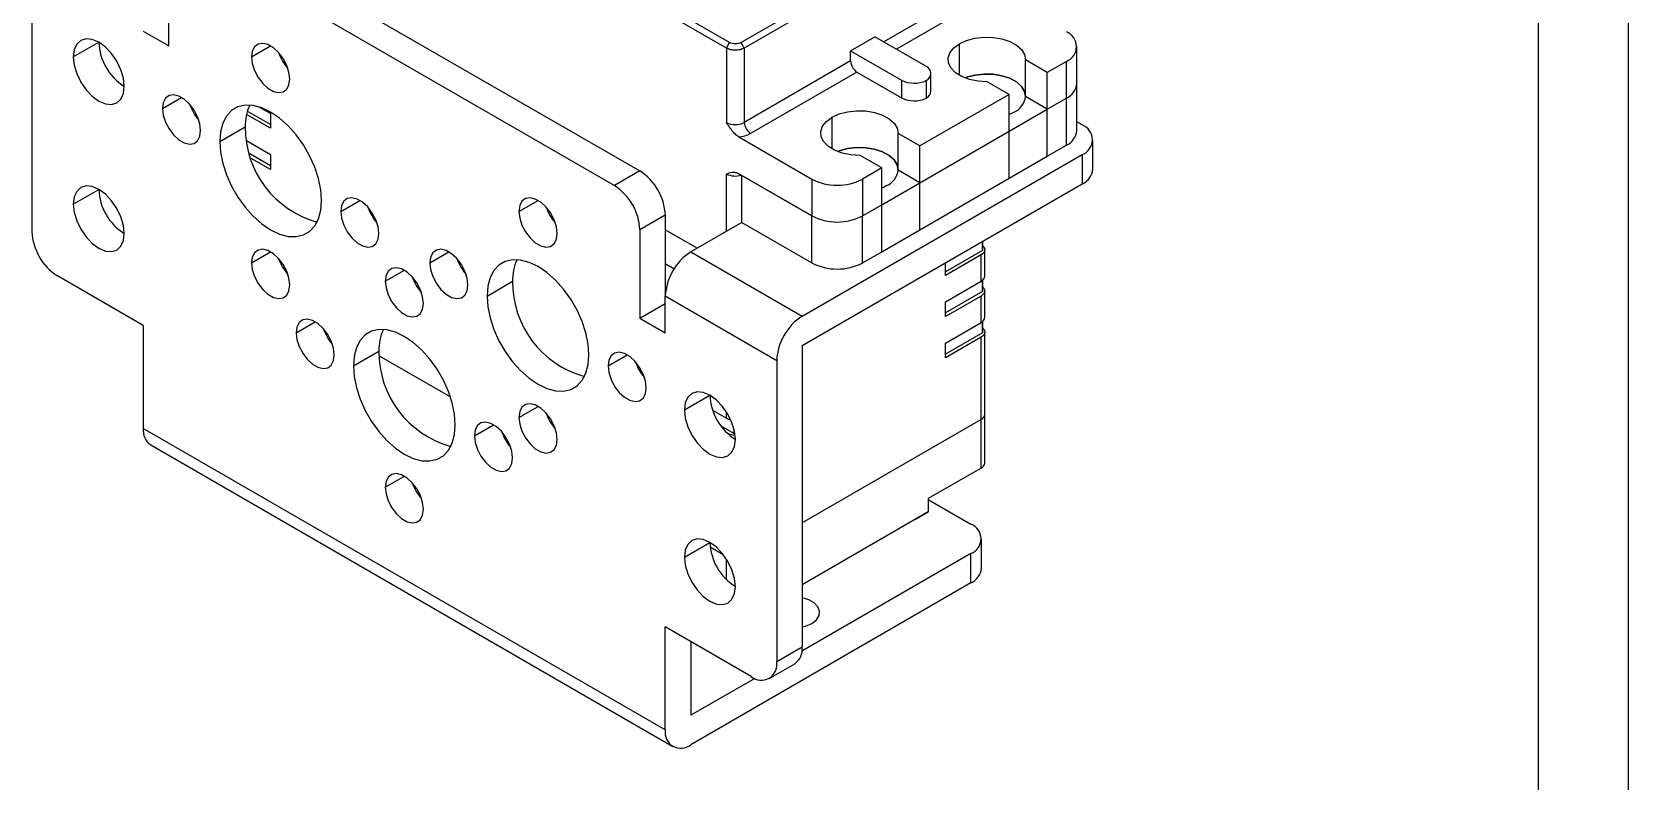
# Model space of a CAD drawing. Header units: inches. Extents: x -25 to 395, y -5 to 292.
# Drawn here: x 306.4 to 395, y 73.4 to 114.9 of the extents above; entities that cross this region are included whole.
import ezdxf

# ---------------------------------------------------------------- set-up
doc = ezdxf.new("R2010")
doc.units = ezdxf.units.IN
doc.header["$MEASUREMENT"] = 0
for name, color, linetype in [('1轮廓实线层', 7, 'Continuous'), ('2细线层', 4, 'Continuous'), ('图框层', 7, 'Continuous')]:
    doc.layers.add(name, color=color, linetype=linetype)

# ---------------------------------------------------------------- blocks, each defined once
blk = doc.blocks.new('ZwmFrameMain_A3^_^无分区图框^_^landscape')
at = {"layer": '1轮廓实线层'}
blk.add_line((390, 287), (390, 0), dxfattribs=at)
at = {"layer": '2细线层'}
blk.add_line((395, 292), (395, -5), dxfattribs=at)

msp = doc.modelspace()

# ---------------------------------------------------------------- linework, layer by layer
at = {"color": 7, "linetype": 'Continuous', "lineweight": 25}
for p, q in [((358.89, 121.943), (345.737, 114.35)), ((359.066, 121.637), (345.914, 114.044)), ((306.352, 120.594), (306.352, 103.855)), ((316.781, 120.697), (340.116, 107.226)), ((315.367, 119.881), (338.702, 106.41)), ((313.953, 114.165), (313.953, 119.064)), ((345.101, 114.35), (340.38, 117.076)), ((344.924, 114.044), (340.027, 116.872)), ((308.65, 113.552), (310.064, 114.368)), ((312.539, 114.981), (313.953, 114.165)), ((351.819, 113.901), (353.162, 114.676)), ((355.99, 113.044), (353.162, 114.676)), ((344.924, 114.044), (345.101, 114.35)), ((344.924, 114.044), (344.924, 109.921)), ((345.914, 114.044), (345.737, 114.35)), ((345.914, 114.044), (345.914, 109.921)), ((351.819, 113.329), (351.819, 113.901)), ((351.819, 113.901), (354.647, 112.268)), ((364.39, 112.084), (364.39, 114.125)), ((351.819, 113.329), (345.914, 109.921)), ((352.172, 112.717), (346.268, 109.308)), ((352.172, 112.717), (354.647, 111.288)), ((356.283, 111.656), (356.283, 112.635)), ((362.743, 112.696), (361.534, 113.394)), ((361.534, 111.353), (361.534, 113.394)), ((363.804, 113.309), (362.743, 112.696)), ((362.743, 110.655), (362.743, 112.696)), ((363.804, 111.267), (363.804, 113.309)), ((354.647, 112.268), (354.647, 111.288)), ((356.025, 112.248), (356.025, 111.268)), ((360.622, 111.472), (359.413, 112.17)), ((364.39, 109.471), (364.39, 112.084)), ((360.622, 111.472), (355.672, 108.614)), ((360.622, 109.43), (360.622, 111.472)), ((362.743, 110.655), (361.534, 111.353)), ((362.743, 110.655), (363.804, 111.267)), ((363.804, 108.654), (363.804, 111.267)), ((319.61, 109.592), (318.268, 110.366)), ((319.61, 109.796), (318.315, 110.543)), ((319.61, 110.408), (318.978, 110.773)), ((319.61, 110.408), (319.61, 109.592)), ((360.622, 109.43), (362.743, 110.655)), ((362.743, 108.042), (362.743, 110.655)), ((364.688, 109.777), (364.39, 109.949)), ((316.781, 108.857), (318.196, 109.674)), ((345.613, 109.115), (349.662, 106.777)), ((355.672, 108.614), (354.463, 109.312)), ((354.463, 107.271), (354.463, 109.312)), ((355.672, 106.573), (360.622, 109.43)), ((360.622, 106.818), (360.622, 109.43)), ((319.61, 108.122), (318.268, 108.896)), ((319.61, 107.51), (318.448, 108.18)), ((355.672, 106.573), (355.672, 108.614)), ((362.743, 108.042), (363.804, 108.654)), ((365.274, 107.328), (365.274, 108.961)), ((319.61, 107.305), (318.535, 107.926)), ((319.61, 108.122), (319.61, 107.305)), ((349.132, 99.164), (364.688, 108.144)), ((353.551, 107.39), (352.342, 108.088)), ((353.551, 107.39), (352.49, 106.777)), ((353.551, 105.348), (353.551, 107.39)), ((355.672, 106.573), (354.463, 107.271)), ((360.622, 106.818), (362.743, 108.042)), ((364.688, 108.144), (364.688, 106.511)), ((340.116, 107.226), (338.702, 106.41)), ((349.662, 104.736), (345.613, 107.073)), ((345.773, 106.981), (349.662, 104.736)), ((345.773, 104.368), (345.773, 106.981)), ((349.132, 97.531), (364.688, 106.511)), ((349.662, 106.777), (349.662, 104.736)), ((352.49, 106.777), (352.49, 104.736)), ((353.551, 105.348), (355.672, 106.573)), ((355.672, 103.96), (360.622, 106.818)), ((355.672, 103.96), (355.672, 106.573)), ((308.65, 105.386), (310.064, 106.203)), ((341.53, 104.777), (340.116, 103.96)), ((341.53, 104.777), (341.53, 100.286)), ((349.662, 102.123), (349.662, 104.736)), ((352.49, 104.736), (353.551, 105.348)), ((352.49, 102.123), (352.49, 104.736)), ((353.551, 102.736), (353.551, 105.348)), ((340.116, 103.96), (340.116, 99.061)), ((343.298, 102.939), (341.53, 103.96)), ((345.773, 104.368), (342.944, 102.736)), ((345.773, 104.368), (349.662, 102.123)), ((353.551, 102.736), (355.672, 103.96)), ((359.166, 102.856), (359.166, 103.324)), ((359.271, 101.387), (359.271, 102.856)), ((341.53, 102.082), (342.017, 101.8)), ((342.944, 102.736), (349.132, 99.164)), ((352.49, 102.123), (353.551, 102.736)), ((359.137, 102.816), (357.086, 101.632)), ((359.066, 102.571), (357.086, 101.428)), ((357.086, 101.428), (357.086, 102.123)), ((359.066, 101.101), (359.066, 102.571)), ((312.539, 98.65), (307.766, 101.406)), ((331.631, 100.285), (333.045, 101.102)), ((357.086, 99.958), (359.066, 101.101)), ((359.166, 100.57), (359.166, 101.174)), ((341.53, 98.245), (341.53, 100.286)), ((341.53, 100.286), (347.717, 96.714)), ((359.137, 100.529), (357.086, 99.345)), ((359.066, 100.284), (357.086, 99.141)), ((359.066, 98.815), (359.066, 100.284)), ((359.271, 99.1), (359.271, 100.57)), ((340.116, 99.061), (341.53, 99.877)), ((357.086, 99.141), (357.086, 99.958)), ((312.539, 98.65), (312.539, 92.934)), ((340.116, 99.061), (341.53, 98.245)), ((357.086, 97.672), (359.066, 98.815)), ((359.166, 98.284), (359.166, 98.887)), ((349.132, 97.531), (349.132, 80.792)), ((359.137, 98.243), (357.086, 97.059)), ((359.066, 97.998), (357.086, 96.855)), ((357.086, 96.855), (357.086, 97.672)), ((359.066, 93.425), (359.066, 97.998)), ((359.271, 93.711), (359.271, 98.284)), ((324.206, 96.406), (325.62, 97.222)), ((325.628, 96.972), (329.595, 94.682)), ((347.717, 96.714), (347.717, 79.975)), ((342.591, 93.958), (344.005, 94.774)), ((335.074, 93.579), (335.009, 93.541)), ((344.157, 93.951), (344.924, 93.508)), ((359.066, 93.425), (349.132, 87.69)), ((359.066, 90.731), (359.066, 93.425)), ((359.271, 91.017), (359.271, 93.711)), ((341.53, 76.198), (312.539, 92.934)), ((344.621, 93.071), (345.349, 92.651)), ((312.953, 92.019), (341.944, 75.282)), ((359.066, 90.731), (356.132, 89.037)), ((356.132, 89.037), (356.132, 88.302)), ((356.132, 88.995), (358.501, 87.628)), ((356.132, 88.302), (349.132, 84.261)), ((355.425, 87.894), (349.132, 84.261)), ((355.425, 87.894), (356.132, 88.302)), ((342.591, 85.793), (344.005, 86.609)), ((344.021, 86.354), (344.751, 85.933)), ((358.501, 85.995), (349.119, 80.579)), ((358.501, 84.362), (358.501, 85.995)), ((359.086, 85.178), (359.086, 86.811)), ((358.501, 84.362), (342.944, 75.381)), ((346.303, 79.158), (341.53, 81.914)), ((341.53, 76.198), (341.53, 81.914)), ((342.944, 81.097), (342.944, 77.014)), ((349.132, 80.792), (347.717, 79.975)), ((347.303, 79.059), (348.717, 79.876)), ((346.494, 79.063), (342.944, 77.014))]:
    msp.add_line(p, q, dxfattribs=at)
at = {"color": 1, "linetype": 'Continuous', "lineweight": 25}
for p, q in [((359.066, 117.513), (353.657, 114.391)), ((359.42, 116.901), (354.364, 113.982)), ((318.549, 113.553), (319.61, 114.165)), ((357.864, 112.533), (357.864, 114.288)), ((313.599, 110.694), (314.66, 111.307)), ((350.793, 108.451), (350.793, 110.206)), ((344.924, 103.878), (344.924, 107.063)), ((323.499, 104.979), (324.56, 105.592)), ((333.398, 104.98), (334.459, 105.593)), ((359.137, 102.816), (359.137, 103.307)), ((318.549, 102.121), (319.61, 102.733)), ((328.449, 102.122), (329.51, 102.734)), ((325.974, 101.101), (327.035, 101.714)), ((359.137, 100.529), (359.137, 101.149)), ((321.024, 98.243), (322.085, 98.855)), ((359.137, 98.243), (359.137, 98.862)), ((338.348, 96.407), (339.409, 97.02)), ((333.398, 93.549), (334.459, 94.161)), ((330.924, 92.528), (331.984, 93.14)), ((344.924, 93.508), (344.924, 93.852)), ((345.349, 92.651), (345.349, 92.876)), ((325.974, 89.67), (327.035, 90.282)), ((344.924, 84.548), (344.924, 85.686))]:
    msp.add_line(p, q, dxfattribs=at)
at = {"color": 7, "linetype": 'Continuous', "lineweight": 25, "flags": 128}
for points in [[(311.478, 111.919), (311.43, 112.369), (311.289, 112.845), (311.064, 113.313), (310.771, 113.741), (310.43, 114.101), (310.064, 114.368), (309.698, 114.524), (309.357, 114.558), (309.064, 114.467), (308.839, 114.259), (308.698, 113.947), (308.65, 113.552)], [(357.864, 114.288), (358.264, 114.47), (358.726, 114.592), (359.224, 114.649), (359.732, 114.636), (360.221, 114.554), (360.662, 114.409), (361.032, 114.208), (361.31, 113.963), (361.481, 113.686), (361.534, 113.394)], [(308.65, 113.552), (308.698, 113.101), (308.839, 112.626), (309.064, 112.158), (309.357, 111.729), (309.698, 111.369), (310.064, 111.102), (310.43, 110.947), (310.771, 110.913), (311.064, 111.003), (311.289, 111.212), (311.43, 111.524), (311.478, 111.919)], [(320.67, 112.328), (320.628, 112.698), (320.502, 113.087), (320.304, 113.465), (320.05, 113.8), (319.761, 114.066), (319.459, 114.24), (319.169, 114.309), (318.915, 114.267), (318.718, 114.118), (318.592, 113.873), (318.549, 113.553)], [(318.549, 113.553), (318.592, 113.183), (318.718, 112.793), (318.915, 112.416), (319.169, 112.081), (319.459, 111.815), (319.761, 111.641), (320.05, 111.572), (320.304, 111.614), (320.502, 111.763), (320.628, 112.008), (320.67, 112.328)], [(359.413, 112.17), (358.908, 112.201), (358.429, 112.299), (358.004, 112.46), (357.655, 112.673), (357.404, 112.928), (357.263, 113.21), (357.241, 113.503), (357.338, 113.791), (357.55, 114.058), (357.864, 114.288)], [(358.161, 112.39), (358.264, 112.429), (358.726, 112.551), (359.224, 112.607), (359.732, 112.594), (360.221, 112.513), (360.662, 112.368), (361.032, 112.167), (361.31, 111.921), (361.481, 111.645), (361.534, 111.353)], [(361.534, 111.353), (361.481, 111.645), (361.31, 111.921), (361.032, 112.167), (360.662, 112.368), (360.221, 112.513), (359.732, 112.594), (359.224, 112.607), (358.726, 112.551), (358.264, 112.429), (358.161, 112.39)], [(315.721, 109.47), (315.678, 109.84), (315.552, 110.229), (315.355, 110.607), (315.101, 110.942), (314.811, 111.207), (314.509, 111.381), (314.219, 111.45), (313.966, 111.409), (313.768, 111.259), (313.642, 111.015), (313.599, 110.694)], [(322.438, 105.592), (322.395, 106.184), (322.268, 106.807), (322.059, 107.444), (321.777, 108.073), (321.428, 108.677), (321.024, 109.237), (320.577, 109.735), (320.101, 110.158), (319.61, 110.491), (319.119, 110.725), (318.642, 110.852), (318.196, 110.87), (317.792, 110.776), (317.443, 110.575), (317.16, 110.272), (316.952, 109.876), (316.824, 109.4), (316.781, 108.857)], [(313.599, 110.694), (313.642, 110.324), (313.768, 109.935), (313.966, 109.557), (314.219, 109.222), (314.509, 108.957), (314.811, 108.783), (315.101, 108.714), (315.355, 108.755), (315.552, 108.905), (315.678, 109.149), (315.721, 109.47)], [(352.342, 108.088), (351.837, 108.119), (351.358, 108.217), (350.932, 108.378), (350.584, 108.591), (350.333, 108.846), (350.192, 109.128), (350.169, 109.421), (350.267, 109.709), (350.479, 109.976), (350.793, 110.206)], [(350.793, 110.206), (351.193, 110.388), (351.655, 110.51), (352.153, 110.566), (352.661, 110.554), (353.149, 110.472), (353.591, 110.327), (353.961, 110.126), (354.239, 109.88), (354.41, 109.604), (354.463, 109.312)], [(360.905, 110.492), (360.751, 110.411), (360.622, 110.354)], [(316.781, 108.857), (316.824, 108.265), (316.952, 107.642), (317.16, 107.006), (317.443, 106.376), (317.792, 105.772), (318.196, 105.212), (318.642, 104.714), (319.119, 104.292), (319.61, 103.958), (320.101, 103.724), (320.577, 103.597), (321.024, 103.58), (321.428, 103.673), (321.777, 103.874), (322.059, 104.177), (322.268, 104.573), (322.395, 105.049), (322.438, 105.592)], [(351.09, 108.308), (351.193, 108.347), (351.655, 108.469), (352.153, 108.525), (352.661, 108.512), (353.149, 108.431), (353.591, 108.286), (353.961, 108.085), (354.239, 107.839), (354.41, 107.563), (354.463, 107.271)], [(354.463, 107.271), (354.41, 107.563), (354.239, 107.839), (353.961, 108.085), (353.591, 108.286), (353.149, 108.431), (352.661, 108.512), (352.153, 108.525), (351.655, 108.469), (351.193, 108.347), (351.09, 108.308)], [(311.478, 103.754), (311.43, 104.204), (311.289, 104.679), (311.064, 105.147), (310.771, 105.576), (310.43, 105.936), (310.064, 106.203), (309.698, 106.359), (309.357, 106.392), (309.064, 106.302), (308.839, 106.093), (308.698, 105.781), (308.65, 105.386)], [(353.834, 106.41), (353.68, 106.329), (353.551, 106.272)], [(325.62, 103.755), (325.577, 104.125), (325.452, 104.514), (325.254, 104.892), (325, 105.227), (324.711, 105.492), (324.409, 105.667), (324.119, 105.736), (323.865, 105.694), (323.667, 105.544), (323.542, 105.3), (323.499, 104.979)], [(335.52, 103.756), (335.477, 104.126), (335.351, 104.515), (335.154, 104.893), (334.9, 105.228), (334.61, 105.493), (334.308, 105.668), (334.018, 105.737), (333.764, 105.695), (333.567, 105.545), (333.441, 105.301), (333.398, 104.98)], [(308.65, 105.386), (308.698, 104.936), (308.839, 104.46), (309.064, 103.992), (309.357, 103.564), (309.698, 103.204), (310.064, 102.937), (310.43, 102.781), (310.771, 102.747), (311.064, 102.838), (311.289, 103.046), (311.43, 103.359), (311.478, 103.754)], [(323.499, 104.979), (323.542, 104.61), (323.667, 104.22), (323.865, 103.842), (324.119, 103.507), (324.409, 103.242), (324.711, 103.068), (325, 102.999), (325.254, 103.041), (325.452, 103.19), (325.577, 103.435), (325.62, 103.755)], [(333.398, 104.98), (333.441, 104.61), (333.567, 104.221), (333.764, 103.843), (334.018, 103.508), (334.308, 103.243), (334.61, 103.069), (334.9, 103), (335.154, 103.041), (335.351, 103.191), (335.477, 103.435), (335.52, 103.756)], [(320.67, 100.896), (320.628, 101.266), (320.502, 101.656), (320.304, 102.033), (320.05, 102.369), (319.761, 102.634), (319.459, 102.808), (319.169, 102.877), (318.915, 102.835), (318.718, 102.686), (318.592, 102.441), (318.549, 102.121)], [(330.57, 100.897), (330.527, 101.267), (330.402, 101.657), (330.204, 102.034), (329.95, 102.369), (329.66, 102.635), (329.358, 102.809), (329.069, 102.878), (328.815, 102.836), (328.617, 102.687), (328.492, 102.442), (328.449, 102.122)], [(359.166, 103.069), (359.218, 103.011), (359.258, 102.935), (359.271, 102.856), (359.258, 102.778), (359.218, 102.702), (359.153, 102.632), (359.066, 102.571)], [(318.549, 102.121), (318.592, 101.751), (318.718, 101.362), (318.915, 100.984), (319.169, 100.649), (319.459, 100.384), (319.761, 100.209), (320.05, 100.14), (320.304, 100.182), (320.502, 100.331), (320.628, 100.576), (320.67, 100.896)], [(328.449, 102.122), (328.492, 101.752), (328.617, 101.363), (328.815, 100.985), (329.069, 100.65), (329.358, 100.385), (329.66, 100.21), (329.95, 100.141), (330.204, 100.183), (330.402, 100.332), (330.527, 100.577), (330.57, 100.897)], [(337.288, 97.019), (337.245, 97.611), (337.117, 98.235), (336.909, 98.871), (336.626, 99.501), (336.277, 100.105), (335.873, 100.664), (335.426, 101.163), (334.95, 101.585), (334.459, 101.918), (333.968, 102.152), (333.492, 102.28), (333.045, 102.297), (332.641, 102.204), (332.292, 102.003), (332.01, 101.699), (331.801, 101.304), (331.674, 100.827), (331.631, 100.285)], [(328.095, 99.876), (328.052, 100.246), (327.927, 100.636), (327.729, 101.013), (327.475, 101.349), (327.185, 101.614), (326.884, 101.788), (326.594, 101.857), (326.34, 101.815), (326.142, 101.666), (326.017, 101.421), (325.974, 101.101)], [(325.974, 101.101), (326.017, 100.731), (326.142, 100.342), (326.34, 99.964), (326.594, 99.629), (326.884, 99.364), (327.185, 99.189), (327.475, 99.12), (327.729, 99.162), (327.927, 99.312), (328.052, 99.556), (328.095, 99.876)], [(331.631, 100.285), (331.674, 99.693), (331.801, 99.07), (332.01, 98.433), (332.292, 97.804), (332.641, 97.2), (333.045, 96.64), (333.492, 96.142), (333.968, 95.719), (334.459, 95.386), (334.95, 95.152), (335.426, 95.025), (335.873, 95.007), (336.277, 95.101), (336.626, 95.302), (336.909, 95.605), (337.117, 96.001), (337.245, 96.477), (337.288, 97.019)], [(359.166, 100.783), (359.218, 100.725), (359.258, 100.649), (359.271, 100.57), (359.258, 100.491), (359.218, 100.415), (359.153, 100.346), (359.066, 100.284)], [(323.145, 97.018), (323.102, 97.388), (322.977, 97.778), (322.779, 98.155), (322.525, 98.49), (322.236, 98.756), (321.934, 98.93), (321.644, 98.999), (321.39, 98.957), (321.192, 98.808), (321.067, 98.563), (321.024, 98.243)], [(329.863, 93.14), (329.82, 93.732), (329.692, 94.356), (329.484, 94.992), (329.201, 95.622), (328.853, 96.225), (328.449, 96.785), (328.002, 97.284), (327.526, 97.706), (327.034, 98.039), (326.543, 98.273), (326.067, 98.401), (325.62, 98.418), (325.216, 98.325), (324.868, 98.123), (324.585, 97.82), (324.377, 97.424), (324.249, 96.948), (324.206, 96.406)], [(359.166, 98.497), (359.218, 98.438), (359.258, 98.363), (359.271, 98.284), (359.258, 98.205), (359.218, 98.129), (359.153, 98.059), (359.066, 97.998)], [(321.024, 98.243), (321.067, 97.873), (321.192, 97.483), (321.39, 97.106), (321.644, 96.771), (321.934, 96.505), (322.236, 96.331), (322.525, 96.262), (322.779, 96.304), (322.977, 96.453), (323.102, 96.698), (323.145, 97.018)], [(340.469, 95.183), (340.427, 95.552), (340.301, 95.942), (340.103, 96.32), (339.849, 96.655), (339.56, 96.92), (339.258, 97.094), (338.968, 97.163), (338.714, 97.121), (338.517, 96.972), (338.391, 96.727), (338.348, 96.407)], [(324.206, 96.406), (324.249, 95.814), (324.377, 95.19), (324.585, 94.554), (324.868, 93.924), (325.216, 93.321), (325.62, 92.761), (326.067, 92.262), (326.543, 91.84), (327.034, 91.507), (327.526, 91.273), (328.002, 91.145), (328.449, 91.128), (328.853, 91.221), (329.201, 91.423), (329.484, 91.726), (329.692, 92.122), (329.82, 92.598), (329.863, 93.14)], [(338.348, 96.407), (338.391, 96.037), (338.517, 95.648), (338.714, 95.27), (338.968, 94.935), (339.258, 94.67), (339.56, 94.495), (339.849, 94.426), (340.103, 94.468), (340.301, 94.618), (340.427, 94.862), (340.469, 95.183)], [(345.419, 92.325), (345.371, 92.776), (345.23, 93.251), (345.005, 93.719), (344.712, 94.148), (344.371, 94.508), (344.005, 94.775), (343.639, 94.93), (343.298, 94.964), (343.005, 94.874), (342.78, 94.665), (342.639, 94.353), (342.591, 93.958)], [(335.52, 92.324), (335.477, 92.694), (335.351, 93.084), (335.154, 93.461), (334.9, 93.796), (334.61, 94.062), (334.308, 94.236), (334.018, 94.305), (333.764, 94.263), (333.567, 94.114), (333.441, 93.869), (333.398, 93.549)], [(333.045, 91.303), (333.002, 91.673), (332.876, 92.063), (332.679, 92.44), (332.425, 92.775), (332.135, 93.041), (331.833, 93.215), (331.544, 93.284), (331.29, 93.242), (331.092, 93.093), (330.967, 92.848), (330.924, 92.528)], [(333.398, 93.549), (333.441, 93.179), (333.567, 92.789), (333.764, 92.412), (334.018, 92.077), (334.308, 91.811), (334.61, 91.637), (334.9, 91.568), (335.154, 91.61), (335.351, 91.759), (335.477, 92.004), (335.52, 92.324)], [(342.591, 93.958), (342.639, 93.507), (342.78, 93.032), (343.005, 92.564), (343.298, 92.135), (343.639, 91.775), (344.005, 91.508), (344.371, 91.353), (344.712, 91.319), (345.005, 91.409), (345.23, 91.618), (345.371, 91.93), (345.419, 92.325)], [(330.924, 92.528), (330.967, 92.158), (331.092, 91.769), (331.29, 91.391), (331.544, 91.056), (331.833, 90.79), (332.135, 90.616), (332.425, 90.547), (332.679, 90.589), (332.876, 90.738), (333.002, 90.983), (333.045, 91.303)], [(328.095, 88.445), (328.052, 88.815), (327.927, 89.204), (327.729, 89.582), (327.475, 89.917), (327.185, 90.182), (326.884, 90.357), (326.594, 90.426), (326.34, 90.384), (326.142, 90.235), (326.017, 89.99), (325.974, 89.67)], [(325.974, 89.67), (326.017, 89.3), (326.142, 88.91), (326.34, 88.533), (326.594, 88.197), (326.884, 87.932), (327.185, 87.758), (327.475, 87.689), (327.729, 87.731), (327.927, 87.88), (328.052, 88.125), (328.095, 88.445)], [(345.419, 84.16), (345.371, 84.61), (345.23, 85.086), (345.005, 85.554), (344.712, 85.982), (344.371, 86.342), (344.005, 86.609), (343.639, 86.765), (343.298, 86.799), (343.005, 86.708), (342.78, 86.5), (342.639, 86.187), (342.591, 85.793)], [(342.591, 85.793), (342.639, 85.342), (342.78, 84.867), (343.005, 84.399), (343.298, 83.97), (343.639, 83.61), (344.005, 83.343), (344.371, 83.187), (344.712, 83.154), (345.005, 83.244), (345.23, 83.453), (345.371, 83.765), (345.419, 84.16)], [(349.662, 82.117), (349.918, 82.314), (350.067, 82.545), (350.097, 82.791), (350.007, 83.032), (349.802, 83.248), (349.5, 83.423), (349.132, 83.539)], [(349.132, 81.919), (349.32, 81.969), (349.662, 82.117)]]:
    msp.add_lwpolyline(points, dxfattribs=at)
at = {"color": 7, "linetype": 'Continuous', "lineweight": 25}
for centre, radius, start, end in [((313.096, 114.486), 3.034, 182.21856, 237.78144), ((363.494, 114.125), 0.873, 290.78342, 69.21658), ((322.471, 114.592), 2.538, 198.62596, 221.36866), ((352.586, 113.364), 0.768, 182.60548, 237.39452), ((355.842, 112.639), 0.431, 295.11829, 69.84434), ((355.356, 113.644), 1.548, 242.73334, 295.61198), ((363.389, 112.184), 1.006, 294.37466, 354.3052), ((317.522, 111.734), 2.538, 198.62596, 221.36866), ((320.79, 109.758), 2.595, 154.54397, 181.85251), ((355.356, 112.664), 1.548, 242.73335, 295.61192), ((355.804, 111.695), 0.481, 297.33257, 355.23948), ((360.451, 111.484), 1.091, 294.5643, 353.10203), ((323.631, 109.633), 5.436, 179.5685, 254.59891), ((345.419, 110.876), 1.076, 242.60967, 297.39033), ((345.487, 110.742), 1.632, 274.42998, 298.56252), ((346.682, 109.956), 0.768, 182.60548, 237.39452), ((363.389, 109.571), 1.006, 294.37466, 354.3052), ((364.378, 108.961), 0.873, 290.78342, 69.21658), ((353.38, 107.402), 1.091, 294.5643, 353.10203), ((364.273, 107.427), 1.006, 294.37466, 354.3052), ((337.045, 103.821), 3.074, 2.60548, 57.39452), ((338.46, 104.637), 3.074, 2.60548, 57.39452), ((351.076, 109.507), 3.074, 242.60967, 297.39033), ((313.096, 106.32), 3.034, 182.21856, 237.78144), ((327.421, 106.019), 2.538, 198.62596, 221.36866), ((337.321, 106.02), 2.538, 198.62596, 221.36866), ((351.076, 107.466), 3.074, 242.60967, 297.39033), ((309.422, 103.995), 3.074, 182.60548, 237.39452), ((359.116, 102.861), 0.0503, 294.37466, 354.3052), ((322.471, 103.161), 2.538, 198.62596, 221.36866), ((332.371, 103.162), 2.538, 198.62596, 221.36866), ((335.639, 101.185), 2.595, 154.54397, 181.85251), ((344.601, 100.146), 3.074, 122.60548, 177.39452), ((351.076, 104.853), 3.074, 242.60967, 297.39033), ((329.896, 102.141), 2.538, 198.62596, 221.36866), ((338.48, 101.061), 5.436, 179.5685, 254.59891), ((358.921, 101.422), 0.352, 294.37466, 354.3052), ((359.116, 100.575), 0.0503, 294.37466, 354.3052), ((324.946, 99.282), 2.538, 198.62596, 221.36866), ((328.214, 97.306), 2.595, 154.54397, 181.85251), ((350.788, 96.575), 3.074, 122.60548, 177.39452), ((358.921, 99.135), 0.352, 294.37466, 354.3052), ((359.116, 98.289), 0.0503, 294.37466, 354.3052), ((331.056, 97.181), 5.436, 179.5685, 254.59891), ((342.27, 97.447), 2.538, 198.62596, 221.36866), ((347.037, 94.892), 3.034, 182.21856, 237.78144), ((337.321, 94.588), 2.538, 198.62596, 221.36866), ((345.354, 94.285), 0.888, 241.01696, 257.30343), ((358.921, 93.746), 0.352, 294.37466, 354.3052), ((313.519, 92.826), 0.986, 173.70115, 234.98667), ((334.846, 93.568), 2.538, 198.62596, 221.36866), ((345.401, 93.609), 1.035, 245.54474, 270.15478), ((345.412, 92.767), 0.133, 241.26439, 262.81389), ((358.921, 91.051), 0.352, 294.37466, 354.3052), ((329.896, 90.709), 2.538, 198.62596, 221.36866), ((358.191, 86.811), 0.873, 290.78342, 69.21658), ((347.037, 86.726), 3.034, 182.21856, 237.78144), ((358.086, 85.278), 1.006, 294.37466, 354.3052), ((348.18, 80.67), 0.959, 304.05635, 7.25583), ((346.855, 79.835), 0.873, 230.79671, 9.21404), ((342.392, 76.058), 0.873, 170.78596, 309.20329)]:
    msp.add_arc(centre, radius, start, end, dxfattribs=at)
at = {"color": 1, "linetype": 'Continuous', "lineweight": 25}
msp.add_arc((345.424, 108.045), 1.102, 243.03862, 287.33668, dxfattribs=at)
at = {"color": 7, "linetype": 'Continuous', "lineweight": 25}
msp.add_open_spline([(345.914, 114.044), (345.842, 114.011), (345.697, 113.945), (345.419, 113.916), (345.141, 113.945), (344.997, 114.011), (344.924, 114.044)], degree=3, dxfattribs=at)
for points, knots in [([(345.737, 114.35), (345.691, 114.329), (345.598, 114.287), (345.419, 114.268), (345.24, 114.287), (345.148, 114.329), (345.101, 114.35)], [0, 0, 0, 0, 0.249998, 0.499998, 0.749998, 1, 1, 1, 1]), ([(345.613, 109.115), (345.558, 109.153), (345.44, 109.233), (345.196, 109.501), (345.036, 109.748), (344.924, 109.921)], [0, 0, 0, 0, 0.211216, 0.448186, 1, 1, 1, 1]), ([(344.924, 107.063), (345.022, 107.101), (345.175, 107.161), (345.413, 107.165), (345.55, 107.102), (345.613, 107.073)], [0, 0, 0, 0, 0.481883, 0.758109, 1, 1, 1, 1])]:
    msp.add_open_spline(points, degree=3, knots=knots, dxfattribs=at)

# ---------------------------------------------------------------- block references
at = {"layer": '图框层'}
msp.add_blockref('ZwmFrameMain_A3^_^无分区图框^_^landscape', (0, 0), dxfattribs=at)

doc.saveas('drawing.dxf')
